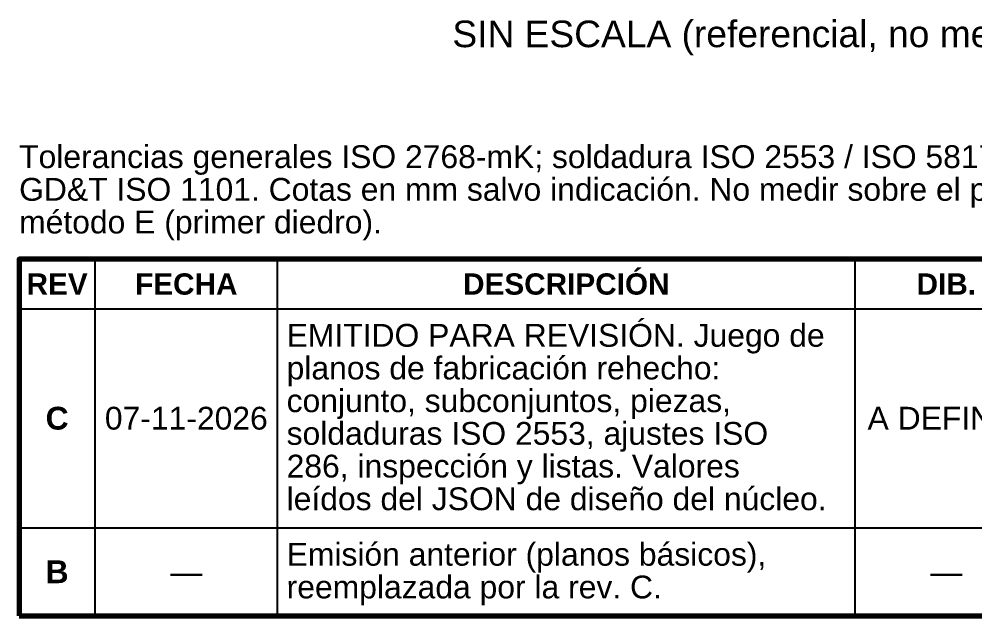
# Model space of a CAD drawing. Header units: millimetres. Extents: x 0 to 841, y 0 to 594.
# Drawn here: x 651 to 776.8, y 134 to 212.5 of the extents above; entities that cross this region are included whole.
import ezdxf
from ezdxf.enums import TextEntityAlignment as Align

# ---------------------------------------------------------------- set-up
doc = ezdxf.new("R2010")
doc.units = ezdxf.units.MM
for name, color, linetype, lineweight in [('FINA', 7, 'CONTINUOUS', 25), ('MARCO', 7, 'CONTINUOUS', 70), ('TXT', 7, 'CONTINUOUS', 25)]:
    doc.layers.add(name, color=color, linetype=linetype, lineweight=lineweight)
doc.styles.add('STD', font='LiberationSans-Regular.ttf')
doc.styles.add('STDB', font='LiberationSans-Bold.ttf')

msp = doc.modelspace()

# ---------------------------------------------------------------- linework, layer by layer
at = {"layer": 'FINA'}
for p, q in [((661, 134), (661, 180.9)), ((685, 134), (685, 180.9)), ((761, 134), (761, 180.9)), ((651, 174.4), (831, 174.4)), ((651, 145.6), (831, 145.6)), ((651, 134), (831, 134))]:
    msp.add_line(p, q, dxfattribs=at)
at = {"layer": 'MARCO'}
msp.add_lwpolyline([(651, 134), (831, 134), (831, 180.9), (651, 180.9)], close=True, dxfattribs=at)

# ---------------------------------------------------------------- texts
at = {"layer": 'TXT', "style": 'STD'}
msp.add_text('SIN ESCALA (referencial, no medir)', height=3.5, dxfattribs=at).set_placement((747, 212.3), align=Align.TOP_CENTER)
for s, p in [('Tolerancias generales ISO 2768-mK; soldadura ISO 2553 / ISO 5817; rugosidad ISO 1302;', (651, 192)), ('GD&T ISO 1101. Cotas en mm salvo indicación. No medir sobre el plano. Proyección:', (651, 187.7)), ('método E (primer diedro).', (651, 183.4))]:
    msp.add_text(s, height=3, dxfattribs=at).set_placement(p, align=Align.BOTTOM_LEFT)
at = {"layer": 'TXT'}
for s, height, style, p in [('DESCRIPCIÓN', 2.8, 'STDB', (723, 177.65)), ('REV', 2.8, 'STDB', (656, 177.65)), ('FECHA', 2.8, 'STDB', (673, 177.65)), ('DIB.', 2.8, 'STDB', (773, 177.65)), ('C', 3, 'STDB', (656, 160)), ('07-11-2026', 3, 'STD', (673, 160)), ('A DEFINIR', 3, 'STD', (773, 160)), ('B', 3, 'STDB', (656, 139.8)), ('—', 3, 'STD', (673, 139.8)), ('—', 3, 'STD', (773, 139.8))]:
    msp.add_text(s, height=height, dxfattribs=dict(at, style=style)).set_placement(p, align=Align.MIDDLE_CENTER)
at = {"layer": 'TXT', "style": 'STD'}
for s, p in [('EMITIDO PARA REVISIÓN. Juego de', (686.2, 172.4)), ('planos de fabricación rehecho:', (686.2, 168.1)), ('conjunto, subconjuntos, piezas,', (686.2, 163.8)), ('soldaduras ISO 2553, ajustes ISO', (686.2, 159.5)), ('286, inspección y listas. Valores', (686.2, 155.2)), ('leídos del JSON de diseño del núcleo.', (686.2, 150.9)), ('Emisión anterior (planos básicos),', (686.2, 143.6)), ('reemplazada por la rev. C.', (686.2, 139.3))]:
    msp.add_text(s, height=3, dxfattribs=at).set_placement(p, align=Align.TOP_LEFT)

doc.saveas('drawing.dxf')
